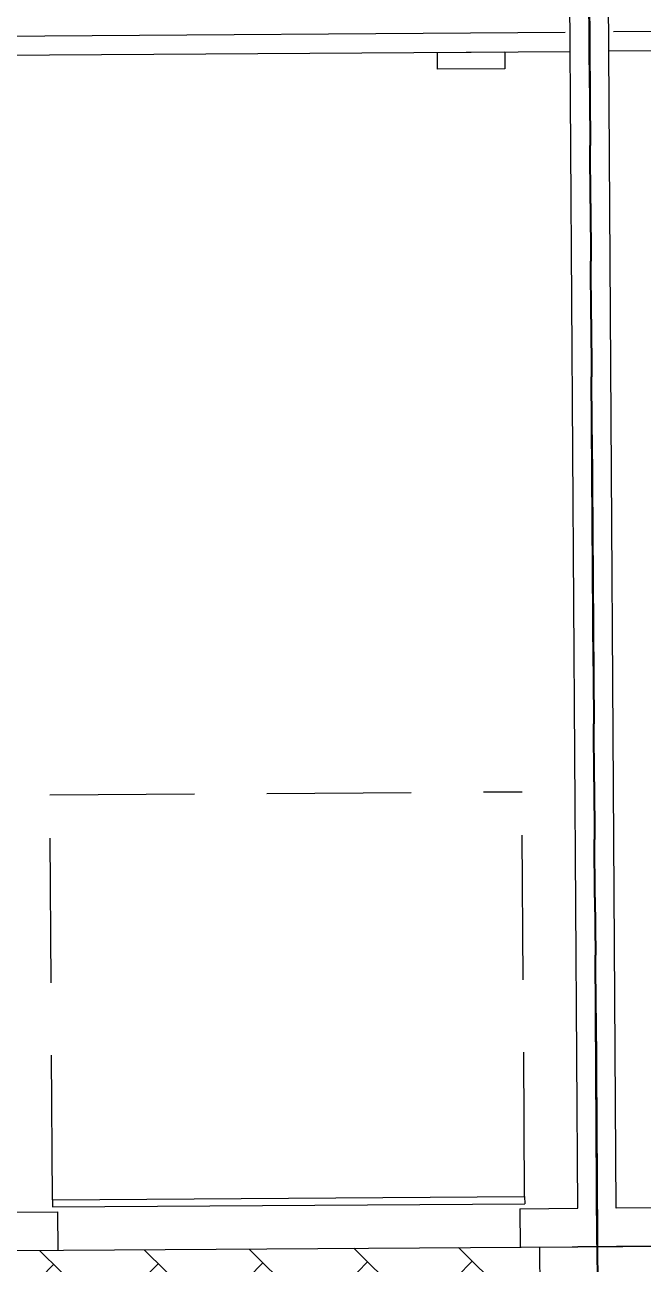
# Model space of a CAD drawing. Header units: feet. Extents: x 919634 to 928945, y 707022 to 708026.
# Drawn here: x 920860.44 to 920871.14, y 707526 to 707547.43 of the extents above; entities that cross this region are included whole.
import ezdxf

# ---------------------------------------------------------------- set-up
doc = ezdxf.new("R2010")
doc.units = ezdxf.units.FT
doc.header["$LTSCALE"] = 20
doc.header["$MEASUREMENT"] = 0
doc.linetypes.add('Site Plan$0$HIDDEN2', pattern=[0.1875, 0.125, -0.0625])
doc.linetypes.add('Site Plan$0$PHANTOM2', pattern=[1.25, 0.625, -0.125, 0.125, -0.125, 0.125, -0.125])
for name, color, linetype in [('-u-site-xref', 7, 'Continuous'), ('Site Plan$0$-u-site-bldg_interior', 252, 'Continuous'), ('Site Plan$0$SP-BLDG-ROOF ABOVE', 4, 'Site Plan$0$HIDDEN2'), ('Site Plan$0$SP-LOT PAVERS', 254, 'Continuous')]:
    doc.layers.add(name, color=color, linetype=linetype)
for name, color, linetype, lineweight in [('Site Plan$0$SP-LOT LINES', 252, 'Site Plan$0$PHANTOM2', 40), ('Site Plan$0$SP-SIDEWALK', 2, 'Continuous', 25), ('SP-BUILDING-FOOTPRINT', 1, 'Continuous', 25)]:
    doc.layers.add(name, color=color, linetype=linetype, lineweight=lineweight)
doc.layers.get('-u-site-xref').off()

# ---------------------------------------------------------------- blocks, each defined once
blk = doc.blocks.new('Site Plan')
at = {"layer": 'Site Plan$0$SP-LOT PAVERS'}
h = blk.add_hatch(dxfattribs=at)
h.set_pattern_fill('AR-HBONE', color=256, scale=0.32, angle=-89.58178215075662)
h.set_pattern_definition([(315.4182178492434, (0, 0), (1.810145136983853, 0.01321298806884015), [3.84, -1.28]), (45.41821784924338, (0.9116790626081567, -0.8984660745381309), (1.810145136983853, 0.01321298806884), [3.84, -1.28])])
h.paths.add_polyline_path([(920850.3445168212, 707526.2085568337), (920850.4745384796, 707506.2089794787), (920869.4741366116, 707506.332500052), (920869.3443705549, 707526.2927614086), (920859.344582233, 707526.2277505817), (920859.2127407097, 707546.4773213882), (920848.5462994538, 707546.4079765037), (920848.5813663211, 707541.0458796334), (920855.2477035193, 707541.0892189601), (920855.3442346648, 707526.2410611006)])
at = {"layer": 'Site Plan$0$-u-site-bldg_interior'}
for p, q in [((920870.0066894335, 707526.9637480446, 7.807864083332025e-08), (920869.6423728853, 707583.0019271977, 7.807863262514746e-08)), ((920870.6733420121, 707526.9680820999, 7.807863262514745e-08), (920870.3130736668, 707582.3835776871, 7.807862441697466e-08)), ((920883.7908733235, 707547.3871250927, 7.807863262514745e-08), (920870.6244848982, 707547.3015275009, 7.807863262514745e-08)), ((920856.6247807499, 707547.21051234, 7.807864083332025e-08), (920869.7911691752, 707547.2961099318, 7.807864083332025e-08)), ((920859.8768790977, 707546.8983145701, 7.807864083332025e-08), (920869.8766677751, 707546.9633253993, 7.807864083332025e-08)), ((920867.5791041283, 707546.9483884319, 7.807864493740664e-08), (920868.7457461406, 707546.9559730287, 7.807864493740664e-08)), ((920868.7457461406, 707546.9559730287, 7.807864493740664e-08), (920868.7476422898, 707546.6643125257, 7.807864493740664e-08)), ((920880.5431090309, 707547.0326702839, 7.807863262514745e-08), (920870.5433203536, 707546.9676594547, 7.807863262514745e-08)), ((920867.5810002775, 707546.6567279289, 7.807864493740664e-08), (920867.5791041283, 707546.9483884319, 7.807864493740664e-08)), ((920868.7476422898, 707546.6643125257, 7.807864493740664e-08), (920867.5810002775, 707546.6567279289, 7.807864493740664e-08)), ((920860.9221936594, 707527.1130254723, 7.807864083332025e-08), (920869.0886877459, 707527.1661176494, 7.807864083332025e-08)), ((920860.9221936594, 707527.1130254723, 7.807864083332025e-08), (920860.9230062948, 707526.9880281137, 7.807864083332025e-08)), ((920860.9230062948, 707526.9880281137, 7.807864083332025e-08), (920869.0895003811, 707527.041120291, 7.807864083332025e-08)), ((920869.0886877459, 707527.1661176494, 7.807864083332025e-08), (920869.0895003811, 707527.041120291, 7.807864083332025e-08)), ((920860.0069007562, 707526.8987372154, 7.807864083332025e-08), (920861.0068796239, 707526.9052382984, 7.807864083332025e-08)), ((920861.0068796239, 707526.9052382984, 7.807864083332025e-08), (920861.0112136791, 707526.2385857198, 7.807864083332025e-08)), ((920869.0067105658, 707526.9572469617, 7.807864083332025e-08), (920870.0066894335, 707526.9637480446, 7.807864083332025e-08)), ((920869.0067105658, 707526.9572469617, 7.807864083332025e-08), (920869.011044621, 707526.2905943833, 7.807864083332025e-08)), ((920871.6733208798, 707526.9745831828, 7.807863262514745e-08), (920870.6733420121, 707526.9680820999, 7.807863262514745e-08)), ((920859.344582233, 707526.2277505817, 7.807864083332025e-08), (920861.0112136791, 707526.2385857198, 7.807864083332025e-08)), ((920869.011044621, 707526.2905943833, 7.807864083332025e-08), (920870.0110234888, 707526.2970954662, 7.807864083332025e-08)), ((920870.6776760673, 707526.3014295214, 7.807863262514745e-08), (920870.0110234888, 707526.2970954662, 7.807864083332025e-08)), ((920871.677654935, 707526.3079306043, 7.807863262514745e-08), (920870.6776760673, 707526.3014295214, 7.807863262514745e-08))]:
    blk.add_line(p, q, dxfattribs=at)
at = {"layer": 'Site Plan$0$SP-BLDG-ROOF ABOVE'}
for p, q in [((920860.8765581847, 707534.1128767149, 7.807864493740664e-08), (920869.0430522711, 707534.1659688922, 7.807864493740664e-08)), ((920860.9220657651, 707527.1130246407, 7.807864493740664e-08), (920860.8765581847, 707534.1128767149, 7.807864493740664e-08)), ((920860.8766860788, 707534.1128775463, 7.807864083332025e-08), (920869.0431801653, 707534.1659697236, 7.807864083332025e-08)), ((920860.9221936594, 707527.1130254723, 7.807864083332025e-08), (920860.8766860788, 707534.1128775463, 7.807864083332025e-08)), ((920869.0885598516, 707527.166116818, 7.807864493740664e-08), (920869.0430522711, 707534.1659688922, 7.807864493740664e-08)), ((920869.0886877459, 707527.1661176494, 7.807864083332025e-08), (920869.0431801653, 707534.1659697236, 7.807864083332025e-08))]:
    blk.add_line(p, q, dxfattribs=at)
at = {"layer": 'Site Plan$0$SP-LOT LINES', "ltscale": 0.4, "elevation": 7.807863672923385e-08}
for points in [[(920847.8634785943, 707600.193990878), (920869.8630136845, 707600.3370147023), (920870.4741154793, 707506.339001135), (920848.474580389, 707506.1959773107)], [(920869.8630136845, 707600.3370147023), (920891.8625487748, 707600.4800385266), (920892.4736505694, 707506.4820249593), (920870.4741154793, 707506.339001135)]]:
    blk.add_lwpolyline(points, close=True, dxfattribs=at)
at = {"layer": 'Site Plan$0$SP-SIDEWALK'}
blk.add_line((920869.3443705549, 707526.2927614086, 7.807864086579938e-08), (920869.4741366116, 707506.332500052, 7.807863672921993e-08), dxfattribs=at)

msp = doc.modelspace()

# ---------------------------------------------------------------- block references
at = {"layer": '-u-site-xref'}
msp.add_blockref('Site Plan', (0, 0), dxfattribs=at)

# ---------------------------------------------------------------- next in the draw order: linework, layer by layer
at = {"layer": 'SP-BUILDING-FOOTPRINT', "elevation": 7.807863672923385e-08}
msp.add_lwpolyline([(920815.2650759734, 707538.3141382567), (920837.2646102849, 707538.4571620759), (920837.3962572141, 707518.2075900044), (920848.7294154031, 707518.2812693625), (920848.546494048, 707546.4079777688), (920859.2129353038, 707546.4773226533), (920859.344582233, 707526.2277505817), (920881.3441173233, 707526.370774406), (920881.212470394, 707546.6203464776), (920891.8789110909, 707546.6896913585), (920891.9301220927, 707538.8125545487), (920903.2632159269, 707538.8862334884), (920903.3948628561, 707518.636661417), (920914.7280209615, 707518.7103407745)], dxfattribs=at)

doc.saveas('drawing.dxf')
